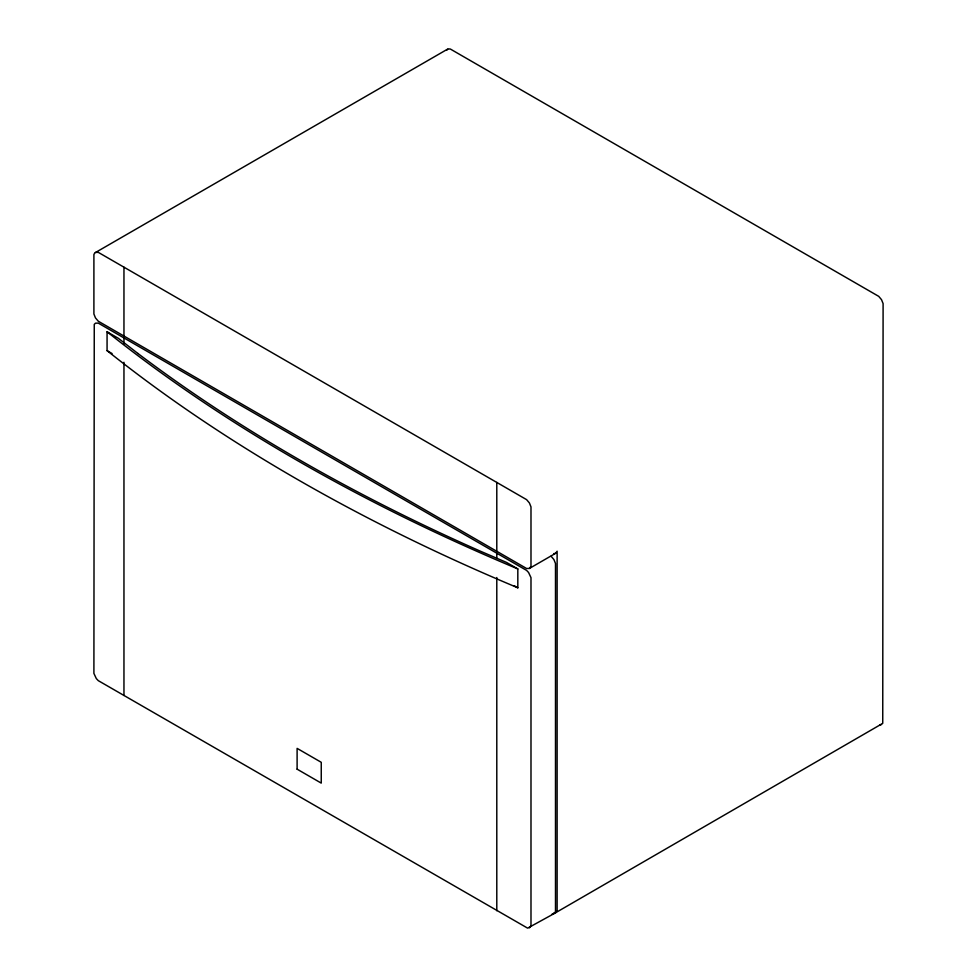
<?xml version="1.0" encoding="UTF-8"?>
<svg xmlns="http://www.w3.org/2000/svg" width="977" height="977" viewBox="0 0 977 977"><rect width="100%" height="100%" fill="white"/><g stroke="black" fill="none" stroke-linecap="round" stroke-linejoin="round"><path stroke-width="1.47" d="M446.367 50.352L448.431 48.874L450.409 49.07L878.714 296.349L881.523 299.67L883.098 303.603L882.744 723.359L555.559 912.774L553.764 913.055M447.588 49.143L94.781 252.921L93.902 254.545L93.902 313.983L95.477 317.916L98.286 321.225L526.591 568.504L529.412 568.443L555.559 553.348L557.122 551.236L557.122 910.649L555.559 912.774M529.412 568.443L530.987 566.318L530.987 506.892L529.412 502.96L526.591 499.638L98.286 252.359L95.477 252.432M529.412 927.857L530.987 925.744L530.987 577.639L528.569 572.485L526.591 570.397L98.286 323.118L95.477 323.179L94.256 324.388L93.902 673.397L96.308 678.563L98.286 680.651L527.629 928.15L553.922 913.715L555.498 911.59L555.498 563.497L553.922 559.565L551.101 556.243M555.559 553.348L553.764 553.629M881.523 724.568L879.74 724.861M553.922 913.715L552.139 913.996M112.074 353.552L107.067 350.658L107.067 331.789L118.339 338.298L137.916 353.491M514.061 585.638L517.822 587.812L517.822 568.944L506.55 562.434L480.232 551.126A1834.085 1058.897 0 0 1 137.928 353.491M496.792 482.43L496.792 551.297M496.792 553.19L496.792 557.757M496.792 577.529L496.792 910.723M123.957 267.185L123.957 336.051M123.957 337.932L123.957 344.014M123.957 362.272L123.957 695.465M517.834 587.8A1835.771 1059.874 0 0 1 107.079 350.645M517.834 568.932A1835.771 1059.874 0 0 1 107.079 331.777M297.106 769.168L321.25 783.114L321.25 762.304L297.106 748.37L297.106 769.168"/></g></svg>
